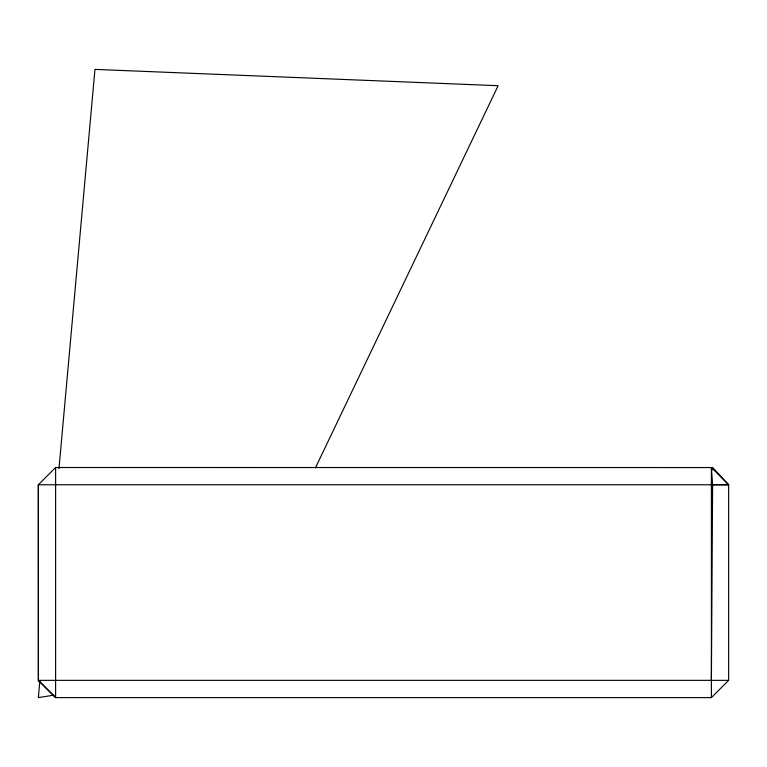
<?xml version="1.0" encoding="UTF-8"?>
<svg xmlns="http://www.w3.org/2000/svg" width="767" height="767" viewBox="0 0 767 767"><rect width="100%" height="100%" fill="white"/><g stroke="black" fill="none" stroke-linecap="round" stroke-linejoin="round"><path stroke-width="1.15" d="M711.393 680.348L712.61 484.754L711.393 467.506L712.61 467.554L728.65 484.763L728.65 680.348L711.393 697.606L55.608 697.606L38.35 680.348L38.35 484.763L55.608 467.506L712.61 467.554L712.447 469.845M39.855 680.914L38.35 697.606L53.728 695.18M58.973 468.733L94.955 69.394L498.138 85.703L315.458 467.822M711.393 697.606L711.393 467.506L728.65 484.763L38.35 484.763L38.427 681.077M728.65 680.348L38.35 680.348L55.608 697.606L55.608 467.506M712.61 484.754L728.65 484.763"/></g></svg>
